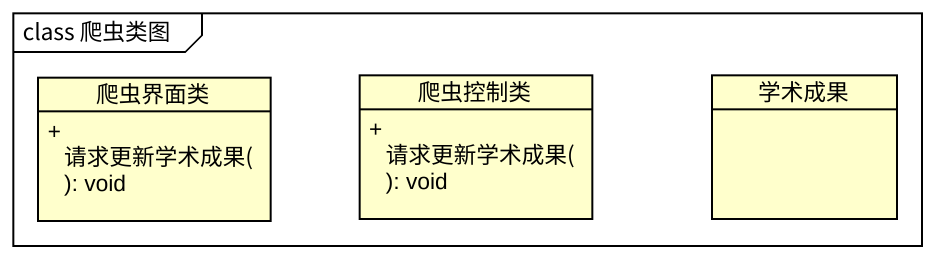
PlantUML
@startuml
mainframe class 爬虫类图
hide circle
hide empty members
skinparam classAttributeIconSize 0
class 爬虫界面类 {
  + 请求更新学术成果(): void
}
class 爬虫控制类 {
  + 请求更新学术成果(): void
}
class 学术成果
@enduml
